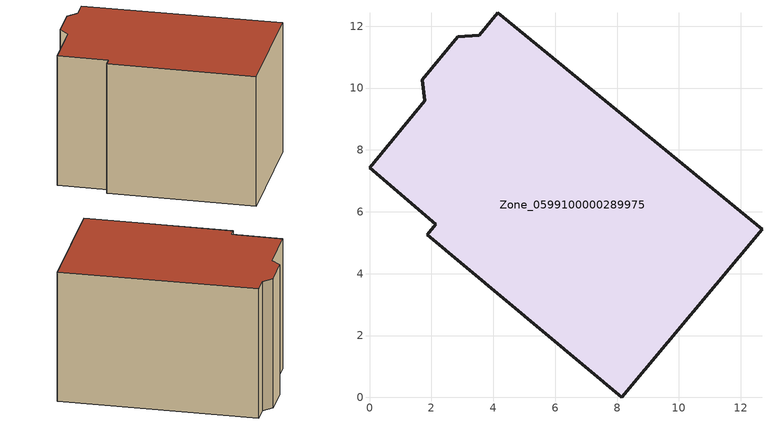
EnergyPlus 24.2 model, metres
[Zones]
Zone_0599100000289975
 floor ground (C_G): 1.7,10.27 2.85,11.65 3.54,11.71 4.14,12.44 12.69,5.44 8.15,0 1.86,5.26 2.14,5.6 0,7.42 1.79,9.59 z0
 wall outside (C_F): 2.14,5.6 1.86,5.26 8.15,0 12.69,5.44 4.14,12.44 3.54,11.71 2.85,11.65 1.7,10.27 1.79,9.59 0,7.42 2.14,5.6 z0:7.65
 roof outside (C_R): 3.54,11.71 2.85,11.65 1.7,10.27 1.79,9.59 0,7.42 2.14,5.6 1.86,5.26 8.15,0 12.69,5.44 4.14,12.44 z7.65
[BUILDING]
Pand.0599100000289975: North Axis=0; Terrain=City; Loads Convergence Tolerance Value=0.04; Temperature Convergence Tolerance Value=0.4; Solar Distribution=FullExterior; Maximum Number of Warmup Days=25; Minimum Number of Warmup Days=1
[Site:Location]
Rotterdam.The.Hague.AP_ZH_NLD Design_Conditions: Latitude=51.96; Longitude=4.45; Time Zone=1; Elevation=-4.5
[SITE:GROUNDTEMPERATURE:BUILDINGSURFACE]
18, 18, 18, 18, 18, 18, 18, 18, 18, 18, 18, 18
[MATERIAL] Thermal Absorptance=0.9; Solar Absorptance=0.7; Visible Absorptance=0.7
Name | Roughness | Thickness | Conductivity | Density | Specific Heat
G.TC.1946 | MediumSmooth | 0.15 | 1 | 540 | 1210
F.TC.1946 | Rough | 0.3 | 0.857143 | 1920 | 840
R.TC.1946 | MediumRough | 0.2 | 0.909091 | 1500 | 1000
[CONSTRUCTION]
C_G: G.TC.1946
C_F: F.TC.1946
C_R: R.TC.1946
[ZONE]
Zone_0599100000289975: Type=1; Multiplier=1; Ceiling Height=Autocalculate; Volume=Autocalculate; Floor Area=autocalculate; Part of Total Floor Area=Yes
[ZONEINFILTRATION:DESIGNFLOWRATE]
Infil_Zone_0599100000289975: Zone or ZoneList or Space or SpaceList=Zone_0599100000289975; Schedule=AlwaysOn; Design Flow Rate Calculation Method=Flow/Area; Flow Rate per Floor Area=0.003; Constant Term Coefficient=1; Temperature Term Coefficient=0; Velocity Term Coefficient=0; Velocity Squared Term Coefficient=0
[HVACTEMPLATE:ZONE:IDEALLOADSAIRSYSTEM]
Zone_0599100000289975: Maximum Heating Supply Air Temperature=50; Minimum Cooling Supply Air Temperature=13; Maximum Heating Supply Air Humidity Ratio=0.0156; Minimum Cooling Supply Air Humidity Ratio=0.0077; Heating Limit=NoLimit; Cooling Limit=NoLimit; Dehumidification Control Type=ConstantSensibleHeatRatio; Cooling Sensible Heat Ratio=0.7; Dehumidification Setpoint=60; Humidification Control Type=None; Humidification Setpoint=30; Outdoor Air Method=None; Outdoor Air Flow Rate per Person=0.00944; Outdoor Air Flow Rate per Zone Floor Area=0; Outdoor Air Flow Rate per Zone=0; Demand Controlled Ventilation Type=None; Outdoor Air Economizer Type=NoEconomizer; Heat Recovery Type=None; Sensible Heat Recovery Effectiveness=0.7; Latent Heat Recovery Effectiveness=0.65
[ZONECONTROL:THERMOSTAT]
ThermostatControl_Zone_0599100000289975: Zone or ZoneList=Zone_0599100000289975; Control Type Schedule=DualSetpointControlType; Control 1=Thermostat_Zone_0599100000289975; Temperature Difference Between Cutout And Setpoint=0
[THERMOSTATSETPOINT:DUALSETPOINT]
Thermostat_Zone_0599100000289975: Heating Setpoint Temperature Schedule=HeatingSetpoint_Zone_0599100000289975; Cooling Setpoint Temperature Schedule=CoolingSetpoint_Zone_0599100000289975
[SCHEDULE:COMPACT]
HeatingSetpoint_Zone_0599100000289975: Through: 12/31, For: AllDays, Until: 24:00, 21
CoolingSetpoint_Zone_0599100000289975: Through: 12/31, For: AllDays, Until: 24:00, 24
DualSetpointControlType: Through: 12/31, For: AllDays, Until: 24:00, 4
AlwaysOn: Through: 12/31, For: AllDays, Until: 24:00, 1
